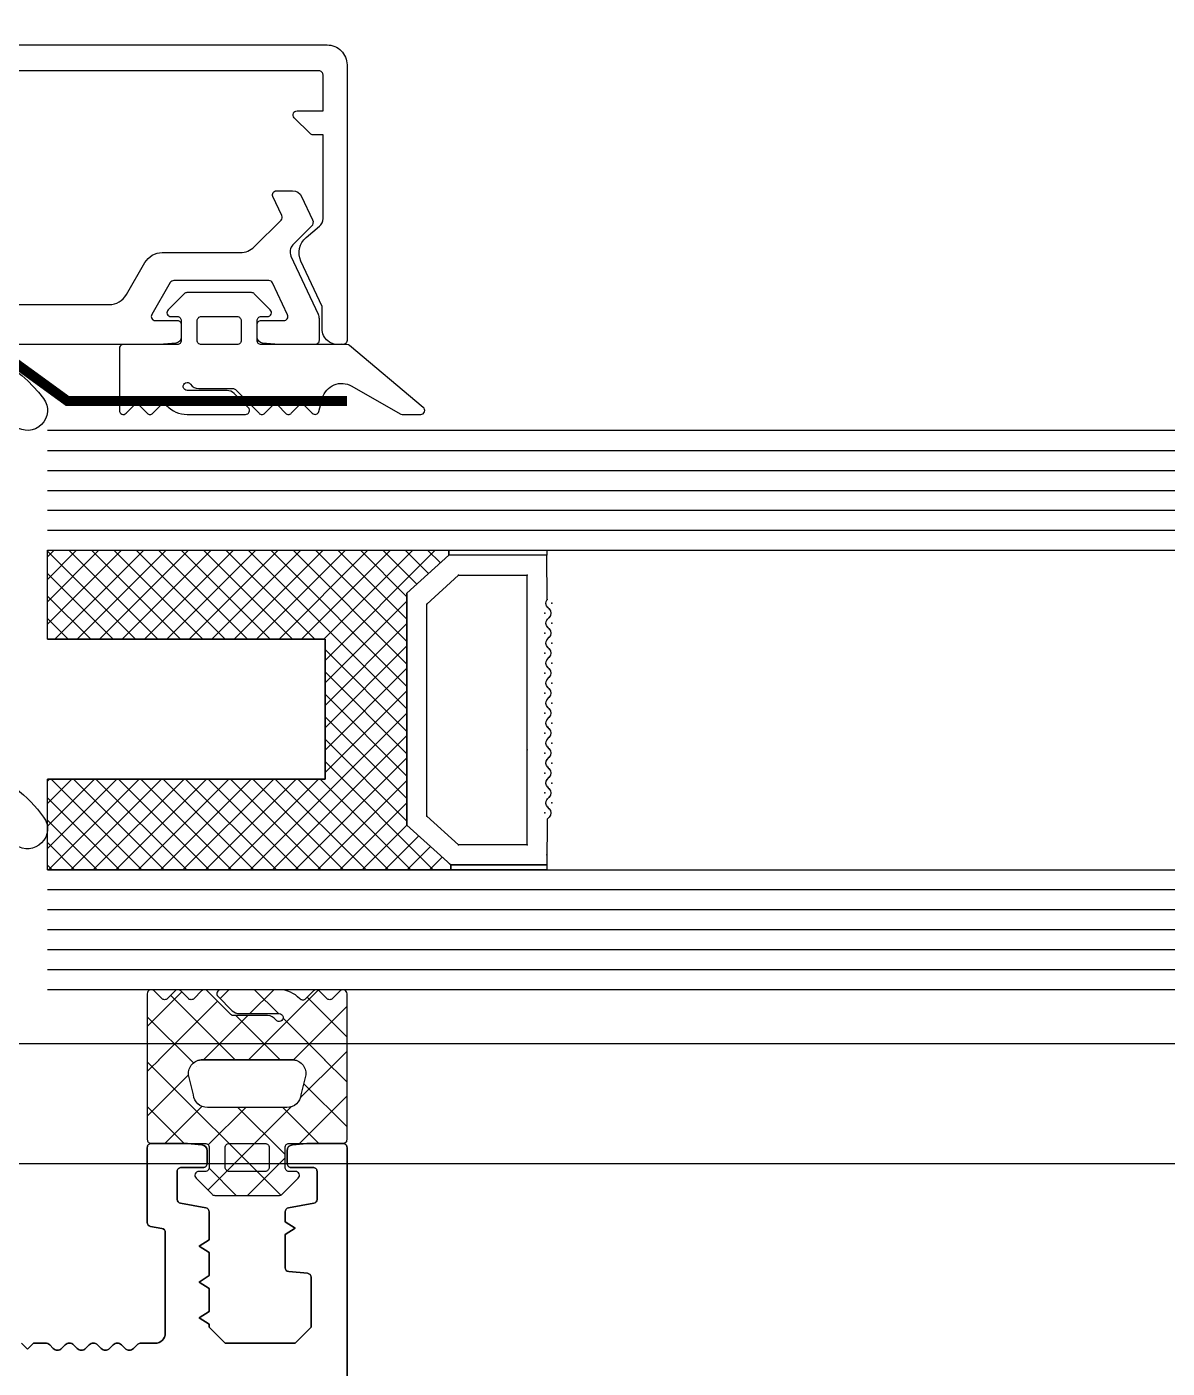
# Model space of a CAD drawing. Header units: inches. Extents: x 21 to 38546, y 13 to 15001.
# Drawn here: x 4703.27 to 4708.98, y 2595.96 to 2602.67 of the extents above; entities that cross this region are included whole.
import ezdxf

# ---------------------------------------------------------------- set-up
doc = ezdxf.new("R2010")
doc.units = ezdxf.units.IN
doc.header["$MEASUREMENT"] = 0
doc.set_wipeout_variables(frame=1)
doc.linetypes.add('HIDDEN', pattern=[9.525, 6.35, -3.175])
for name, color, linetype, lineweight in [('Z_MİM_-KM-GLAZ-1', 8, 'Continuous', 25), ('Z_MİM_-KM-PAINT', 8, 'Continuous', 25), ('Z_MİM_-KM-PATTERN-00', 8, 'Continuous', 25), ('Z_MİM_-KM-PAVEMENT', 8, 'Continuous', 25), ('Z_MİM_-KM-STRS', 8, 'Continuous', 25), ('Z_MİM_-KM-WALL-PLASTER', 8, 'Continuous', 25), ('Z_MİM_00', 8, 'Continuous', 25), ('Z_MİM_78-köpük', 8, 'Continuous', 25), ('Z_MİM_Aksesuar', 8, 'Continuous', 25), ('Z_MİM_ALUMINIUM', 8, 'Continuous', 25), ('Z_MİM_axis-su yalıtım', 8, 'HIDDEN', 25), ('Z_MİM_fitiller_k', 8, 'Continuous', 25), ('Z_MİM_KOLON-0.KAT', 8, 'Continuous', 25), ('Z_MİM_MYM_CAM', 8, 'Continuous', 25), ('Z_MİM_TR', 8, 'Continuous', 25)]:
    doc.layers.add(name, color=color, linetype=linetype, lineweight=lineweight)

# ---------------------------------------------------------------- blocks, each defined once
blk = doc.blocks.new('TRETUVAR')
at = {"layer": 'Z_MİM_-KM-PATTERN-00'}
h = blk.add_hatch(dxfattribs=at)
h.set_pattern_fill('AR-B816', color=256, scale=0.3, angle=90)
h.set_pattern_definition([(90, (21322.77, 490.03), (-60.96, 4e-15), []), (180, (21322.77, 490.03), (-60.96, -60.96), [60.96, -60.96])])
h.paths.add_polyline_path([(22632.7717, 2700.0323), (19252.7715, 2700.0323), (19252.7715, 2750.0322), (19097.7717, 2750.0323), (19097.7717, 2610.0323), (22542.7717, 2610.0323), (22542.7717, 2080.1297), (22697.7717, 2080.1297), (22697.7717, 1460.1297), (22542.7717, 1460.1297), (22542.7717, 980.0317), (21222.7713, 980.0317), (21222.7713, 590.0317), (20152.7722, 590.0317), (20152.7722, 980.0317), (19012.7715, 980.0317), (19012.7747, 1635.0312), (18722.7715, 1635.0312), (18722.7718, 2610.0323), (18807.7717, 2610.0323), (18807.7717, 2750.0323), (18632.7718, 2750.0323), (18632.7715, 1545.0312), (18922.7743, 1545.0312), (18922.7711, 890.0317), (19882.7722, 890.0317), (19882.7722, 665.0172), (20022.7506, 665.0334), (20022.7705, 490.0317), (21322.7713, 490.0317), (21322.7713, 890.0317), (22632.7717, 890.0317), (22632.7717, 1220.1297), (22797.7717, 1220.1297), (22797.7717, 2180.1297), (22632.7717, 2180.1297)])
h.paths.add_polyline_path([(19082.7717, 2750.0323), (18822.7717, 2750.0323), (18822.7717, 2610.0323), (19082.7717, 2610.0323)], flags=16)
at = {"layer": 'Z_MİM_-KM-PAVEMENT'}
blk.add_lwpolyline([(22542.7717, 1460.1297), (22542.7717, 980.0317), (21222.7713, 980.0317), (21222.7713, 590.0317), (20152.7722, 590.0317), (20152.7722, 980.0317), (19012.7715, 980.0317), (19012.7747, 1635.0312), (18722.7715, 1635.0312), (18722.7718, 2610.0323), (22542.7717, 2610.0323), (22542.7717, 2080.1297), (22697.7717, 2080.1297), (22697.7717, 1460.1297)], close=True, dxfattribs=at)
blk = doc.blocks.new('klips detay')
at = {"layer": 'Z_MİM_Aksesuar'}
h = blk.add_hatch(dxfattribs=at)
h.set_pattern_fill('ANSI37', color=256, scale=0.25, angle=-90, style=0)
h.set_pattern_definition([(315, (-4779.5639, 8940.09785), (0.56126601, 0.56126601), []), (45, (-4779.5639, 8940.09785), (-0.56126601, 0.56126601), [])])
h.paths.add_polyline_path([(0, -4.456), (0, 0), (-20.104, 0), (-20.104, -0.25), (-18, -2.145), (-18, -13.767), (-20.202, -15.75), (-20.202, -16), (0, -16), (0, -11.456), (-13.838, -11.456), (-13.9, -11.456), (-13.9, -4.456)])
blk.add_line((-25.002, -16), (-20.202, -16))
at = {"linetype": 'Continuous'}
for p in [(-20.587, -1.249), (-19, -2.692), (-19, -13.308), (-19, -13.308), (-18, -13.767), (-18, -13.767), (-25.002, -15.25), (-25.002, -15.25), (-25.002, -16), (-20.202, -16), (-20.202, -16)]:
    blk.add_point(p, dxfattribs=at)
at = {"layer": 'Z_MİM_Aksesuar'}
for p, q in [((-25.024, -2.469), (-25.001, -0.25)), ((-25.001, -0.25), (-20.104, -0.25)), ((-20.104, -0.25), (-18, -2.145)), ((-20.587, -1.249), (-24.013, -1.249)), ((-24.013, -14.751), (-24.013, -1.249)), ((-19, -2.692), (-20.587, -1.249)), ((-18, -2.145), (-18, -13.767)), ((-18, -13.767), (-18, -2.145)), ((-25.123, -2.939), (-25.048, -2.865)), ((-19, -13.308), (-19, -2.692)), ((-25.024, -3.469), (-25.128, -3.359)), ((-25.123, -3.939), (-25.048, -3.865)), ((-25.024, -4.469), (-25.128, -4.359)), ((-25.024, -5.469), (-25.128, -5.359)), ((-25.123, -4.939), (-25.048, -4.865)), ((-25.123, -5.939), (-25.048, -5.865)), ((-25.123, -5.939), (-25.048, -5.865)), ((-25.024, -6.469), (-25.128, -6.359)), ((-25.024, -6.469), (-25.128, -6.359)), ((-25.024, -7.469), (-25.128, -7.359)), ((-25.024, -7.469), (-25.128, -7.359)), ((-25.123, -6.939), (-25.048, -6.865)), ((-25.123, -6.939), (-25.048, -6.865)), ((-25.123, -7.939), (-25.048, -7.865)), ((-25.024, -8.469), (-25.128, -8.359)), ((-25.024, -9.469), (-25.128, -9.359)), ((-25.123, -8.939), (-25.048, -8.865)), ((-25.123, -9.939), (-25.048, -9.865)), ((-25.024, -10.469), (-25.128, -10.359)), ((-25.024, -11.469), (-25.128, -11.359)), ((-25.123, -10.939), (-25.048, -10.865)), ((-25.123, -11.939), (-25.048, -11.865)), ((-25.024, -12.469), (-25.128, -12.359)), ((-25.024, -13.469), (-25.128, -13.359)), ((-25.123, -12.939), (-25.048, -12.865)), ((-20.588, -14.751), (-19, -13.308)), ((-25.024, -13.469), (-25.002, -15.75)), ((-18, -13.767), (-20.202, -15.75)), ((-20.202, -15.75), (-18, -13.767)), ((-24.013, -14.751), (-20.588, -14.751)), ((-25.002, -15.75), (-20.202, -15.75))]:
    blk.add_line(p, q, dxfattribs=at)
for points in [[(0, -4.456), (0, 0), (-20.104, 0), (-20.104, -0.25), (-18, -2.145), (-18, -13.767), (-20.202, -15.75), (-20.202, -16), (0, -16), (0, -11.456), (-13.838, -11.456), (-13.9, -11.456), (-13.9, -4.456), (0, -4.456)], [(0, -4.456), (-13.9, -4.456), (-13.9, -11.456), (0, -11.456)]]:
    blk.add_lwpolyline(points, dxfattribs=at)
for centre, start, end in [((-25.261, -2.653), 314.96385, 37.83131), ((-24.911, -3.152), 134.96385, 223.53987), ((-24.911, -4.152), 134.96385, 223.53987), ((-25.261, -3.653), 314.96385, 37.83131), ((-25.261, -4.653), 314.96385, 37.83131), ((-24.911, -5.152), 134.96385, 223.53987), ((-24.911, -6.152), 134.96385, 223.53987), ((-24.911, -6.152), 134.96385, 223.53987), ((-25.261, -5.653), 314.96385, 37.83131), ((-25.261, -5.653), 314.96385, 37.83131), ((-25.261, -6.653), 314.96385, 37.83131), ((-25.261, -6.653), 314.96385, 37.83131), ((-24.911, -7.152), 134.96385, 223.53987), ((-24.911, -7.152), 134.96385, 223.53987), ((-24.911, -8.152), 134.96385, 223.53987), ((-25.261, -7.653), 314.96385, 37.83131), ((-25.261, -8.653), 314.96385, 37.83131), ((-24.911, -9.152), 134.96385, 223.53987), ((-24.911, -10.152), 134.96385, 223.53987), ((-25.261, -9.653), 314.96385, 37.83131), ((-25.261, -10.653), 314.96385, 37.83131), ((-24.911, -11.152), 134.96385, 223.53987), ((-24.911, -12.152), 134.96385, 223.53987), ((-25.261, -11.653), 314.96385, 37.83131), ((-25.261, -12.653), 314.96385, 37.83131), ((-24.911, -13.152), 134.96385, 223.53987)]:
    blk.add_arc(centre, 0.3, start, end, dxfattribs=at)
for p in [(-24.013, -1.249), (-25.261, -2.653), (-25.261, -2.653), (-25.024, -2.469), (-25.024, -2.469), (-25.123, -2.939), (-25.123, -2.939), (-25.048, -2.865), (-25.048, -2.865), (-24.911, -3.152), (-24.911, -3.152), (-25.261, -3.653), (-25.261, -3.653), (-25.128, -3.359), (-25.128, -3.359), (-25.123, -3.939), (-25.123, -3.939), (-25.048, -3.865), (-25.048, -3.865), (-25.024, -3.469), (-25.024, -3.469), (-25.261, -4.653), (-25.261, -4.653), (-25.128, -4.359), (-25.128, -4.359), (-25.024, -4.469), (-25.024, -4.469), (-24.911, -4.152), (-24.911, -4.152), (-25.128, -5.359), (-25.128, -5.359), (-25.123, -4.939), (-25.123, -4.939), (-25.048, -4.865), (-25.048, -4.865), (-24.911, -5.152), (-24.911, -5.152), (-24.911, -5.152), (-24.911, -5.152), (-25.261, -5.653), (-25.261, -5.653), (-25.261, -5.653), (-25.261, -5.653), (-25.261, -5.653), (-25.261, -5.653), (-25.261, -5.653), (-25.123, -5.939), (-25.123, -5.939), (-25.123, -5.939), (-25.048, -5.865), (-25.048, -5.865), (-25.048, -5.865), (-25.024, -5.469), (-25.024, -5.469), (-25.024, -5.469), (-25.261, -6.653), (-25.261, -6.653), (-25.261, -6.653), (-25.261, -6.653), (-25.261, -6.653), (-25.261, -6.653), (-25.261, -6.653), (-25.128, -6.359), (-25.128, -6.359), (-25.128, -6.359), (-25.024, -6.469), (-25.024, -6.469), (-25.024, -6.469), (-24.911, -6.152), (-24.911, -6.152), (-24.911, -6.152), (-24.911, -6.152), (-24.911, -6.152), (-24.911, -6.152), (-24.911, -6.152), (-25.128, -7.359), (-25.128, -7.359), (-25.128, -7.359), (-25.123, -6.939), (-25.123, -6.939), (-25.123, -6.939), (-25.048, -6.865), (-25.048, -6.865), (-25.048, -6.865), (-24.911, -7.152), (-24.911, -7.152), (-24.911, -7.152), (-24.911, -7.152), (-24.911, -7.152), (-24.911, -7.152), (-24.911, -7.152), (-25.261, -7.653), (-25.261, -7.653), (-25.261, -7.653), (-25.261, -7.653), (-25.123, -7.939), (-25.123, -7.939), (-25.048, -7.865), (-25.048, -7.865), (-25.024, -7.469), (-25.024, -7.469), (-25.024, -7.469), (-25.261, -8.653), (-25.261, -8.653), (-25.261, -8.653), (-25.261, -8.653), (-25.128, -8.359), (-25.128, -8.359), (-25.024, -8.469), (-25.024, -8.469), (-24.911, -8.152), (-24.911, -8.152), (-24.911, -8.152), (-24.911, -8.152), (-25.128, -9.359), (-25.128, -9.359), (-25.123, -8.939), (-25.123, -8.939), (-25.048, -8.865), (-25.048, -8.865), (-24.911, -9.152), (-24.911, -9.152), (-24.911, -9.152), (-24.911, -9.152), (-25.261, -9.653), (-25.261, -9.653), (-25.123, -9.939), (-25.123, -9.939), (-25.048, -9.865), (-25.048, -9.865), (-25.024, -9.469), (-25.024, -9.469), (-24.013, -10), (-25.261, -10.653), (-25.261, -10.653), (-25.261, -10.653), (-25.261, -10.653), (-25.128, -10.359), (-25.128, -10.359), (-25.024, -10.469), (-25.024, -10.469), (-24.911, -10.152), (-24.911, -10.152), (-24.911, -10.152), (-24.911, -10.152), (-25.128, -11.359), (-25.128, -11.359), (-25.123, -10.939), (-25.123, -10.939), (-25.048, -10.865), (-25.048, -10.865), (-24.911, -11.152), (-24.911, -11.152), (-24.911, -11.152), (-24.911, -11.152), (-24.911, -11.152), (-24.911, -11.152), (-24.911, -11.152), (-24.911, -11.152), (-25.261, -11.653), (-25.261, -11.653), (-25.261, -11.653), (-25.261, -11.653), (-25.123, -11.939), (-25.123, -11.939), (-25.048, -11.865), (-25.048, -11.865), (-25.024, -11.469), (-25.024, -11.469), (-25.261, -12.653), (-25.261, -12.653), (-25.261, -12.653), (-25.261, -12.653), (-25.128, -12.359), (-25.128, -12.359), (-25.024, -12.469), (-25.024, -12.469), (-24.911, -12.152), (-24.911, -12.152), (-24.911, -12.152), (-24.911, -12.152), (-24.911, -12.152), (-24.911, -12.152), (-24.911, -12.152), (-24.911, -12.152), (-25.123, -12.939), (-25.123, -12.939), (-25.048, -12.865), (-25.048, -12.865), (-24.911, -13.152), (-24.911, -13.152), (-24.911, -13.152), (-24.911, -13.152), (-24.013, -14.751), (-20.588, -14.751)]:
    blk.add_point(p, dxfattribs=at)
at = {"layer": 'Z_MİM_ALUMINIUM'}
for p, q in [((-20.104, 0), (-25.001, 0)), ((-25.001, 0), (-25.001, -0.25)), ((-20.104, -0.25), (-20.104, 0)), ((-25.001, -0.25), (-20.104, -0.25)), ((-20.202, -15.75), (-25.002, -15.75)), ((-25.002, -15.75), (-25.002, -16)), ((-20.202, -16), (-20.202, -15.75))]:
    blk.add_line(p, q, dxfattribs=at)
blk = doc.blocks.new('D09056')
at = {"layer": 'Z_MİM_78-köpük'}
blk.add_lwpolyline([(6, -9.143, -0.314914), (6.657, -8.204, 0.149332), (9.81, -5.822, 0.850698), (8.418, -4.422, -0.156616), (5.062, -5.5), (5, -5.5), (5, -5.509), (1.8, -5.509), (1.8, -1.16), (0.625, -0.219, 0.351086), (-0.625, -0.219), (-1.8, -1.16), (-1.8, -5.509), (-5, -5.509), (-5.062, -5.5, -0.156616), (-8.418, -4.422, 0.850698), (-9.81, -5.822, 0.149332), (-6.657, -8.204, -0.314914), (-6, -9.143), (-6, -25.073, -0.555494), (-7.442, -25.97, -0.047351), (-8.397, -25.381, 0.866334), (-9.803, -26.775, 0.237484), (-4.371, -29.509), (4.371, -29.509, 0.237484), (9.803, -26.775, 0.866334), (8.397, -25.381, -0.047351), (7.442, -25.97, -0.555494), (6, -25.073)], format="xyb", close=True, dxfattribs=at)
blk = doc.blocks.new('*U181')
at = {"layer": 'Z_MİM_MYM_CAM'}
blk.add_line((1522.632, 0), (-387.237, 0), dxfattribs=at)
for points in [[(1522.632, 0), (-387.237, 0)], [(1522.632, 0), (-387.237, 0)], [(-387.237, -1), (1522.632, -1)], [(-387.237, -2), (1522.632, -2)], [(-387.237, -3), (1522.632, -3)], [(-387.237, -4), (1522.632, -4)], [(-387.237, -5), (1522.632, -5)], [(-387.237, -6), (1522.632, -6)], [(-387.237, -22), (1522.632, -22)], [(-387.237, -22), (1522.632, -22)], [(1522.632, -23), (-387.237, -23)], [(1522.632, -24), (-387.237, -24)], [(1522.632, -25), (-387.237, -25)], [(1522.632, -26), (-387.237, -26)], [(1522.632, -27), (-387.237, -27)], [(1522.632, -28), (-387.237, -28)], [(1522.632, -28), (-387.237, -28)]]:
    blk.add_lwpolyline(points, dxfattribs=at)
blk = doc.blocks.new('-KM-AL3 420_900')
at = {"layer": 'Z_MİM_ALUMINIUM'}
for points in [[(3097.6058, 2315.2308), (3102.4058, 2315.2308, -0.414214), (3102.5058, 2315.1308), (3102.5058, 2313.7508, -0.544797), (3102.4776, 2313.7325, -0.47748), (3102.3808, 2313.8108), (3102.3808, 2313.9219), (3102.2752, 2314.1484, -0.339454), (3102.3015, 2314.2672), (3102.368, 2314.323, 0.221695), (3102.3858, 2314.3613), (3102.3858, 2314.7808), (3102.3358, 2314.7808, -0.198912), (3102.3217, 2314.7866), (3102.2417, 2314.8666, -0.668179), (3102.2558, 2314.9008), (3102.3858, 2314.9008), (3102.3858, 2315.0808, 0.414214), (3102.3658, 2315.1008), (3097.6458, 2315.1008, 0.414214)], [(3100.5997, 2313.931), (3101.3149, 2313.931, 0.267949), (3101.4015, 2313.981), (3101.4939, 2314.141, -0.267949), (3101.5805, 2314.191), (3101.971, 2314.191, 0.198912), (3102.0417, 2314.2203), (3102.1757, 2314.3543, 0.315299), (3102.1797, 2314.3769), (3102.1351, 2314.4726, -0.548619), (3102.1532, 2314.501), (3102.2334, 2314.501, -0.291473), (3102.2787, 2314.4722), (3102.333, 2314.3557, -0.315299), (3102.327, 2314.3218), (3102.2352, 2314.23, 0.315299), (3102.2253, 2314.1735), (3102.3611, 2313.8822, -0.109518), (3102.3658, 2313.861), (3102.3658, 2313.751, -0.414214), (3102.3458, 2313.731), (3102.1658, 2313.731, -0.02182), (3102.1641, 2313.7311), (3102.0832, 2313.7382, -0.388879), (3102.0558, 2313.7681), (3102.0558, 2313.831, -0.414214), (3102.0758, 2313.851), (3102.1898, 2313.851, 0.548619), (3102.2079, 2313.8795), (3102.1333, 2314.0395, 0.291473), (3102.1152, 2314.051), (3101.6382, 2314.051, 0.267949), (3101.6209, 2314.041), (3101.5285, 2313.881, 0.57735), (3101.5458, 2313.851), (3101.6558, 2313.851, -0.414214), (3101.6758, 2313.831), (3101.6758, 2313.7681, -0.388879), (3101.6484, 2313.7382), (3101.5676, 2313.7311, -0.02182), (3101.5658, 2313.731), (3100.2258, 2313.731, -0.57735)]]:
    blk.add_lwpolyline(points, format="xyb", dxfattribs=at)
at = {"layer": 'Z_MİM_axis-su yalıtım', "ltscale": 25, "const_width": 0.05}
blk.add_lwpolyline([(3097.5054, 2313.4482), (3098.9058, 2313.4482), (3099.2754, 2313.7168), (3099.8433, 2313.7168), (3099.9434, 2313.6368, 0.350813), (3100.0683, 2313.6368), (3100.1683, 2313.7168), (3100.7362, 2313.7168), (3101.1058, 2313.4482), (3102.5063, 2313.4482)], format="xyb", dxfattribs=at)
at = {"layer": 'Z_MİM_fitiller_k', "linetype": 'Continuous', "flags": 128}
for points in [[(3102.383, 2313.4623, -0.493145), (3102.5296, 2313.523), (3102.7713, 2313.3834, 0.131652), (3102.7813, 2313.3808), (3102.8752, 2313.3808, 0.700208), (3102.888, 2313.4161), (3102.5186, 2313.7261, 0.176327), (3102.5057, 2313.7308), (3102.0758, 2313.7308, -0.414214), (3102.0558, 2313.7508), (3102.0558, 2313.8508, -0.414214), (3102.0758, 2313.8708), (3102.1075, 2313.8708, 0.668179), (3102.1217, 2313.9049), (3102.0417, 2313.9849, 0.198912), (3102.0275, 2313.9908), (3101.7041, 2313.9908, 0.198912), (3101.69, 2313.9849), (3101.61, 2313.9049, 0.668179), (3101.6241, 2313.8708), (3101.6558, 2313.8708, -0.414214), (3101.6758, 2313.8508), (3101.6758, 2313.7508, -0.414214), (3101.6558, 2313.7308), (3101.3858, 2313.7308, 0.414214), (3101.3658, 2313.7108), (3101.3658, 2313.4008, 0.668179), (3101.4, 2313.3866), (3101.4383, 2313.4249, -0.414214), (3101.4665, 2313.4249), (3101.5048, 2313.3866, 0.414214), (3101.5331, 2313.3866), (3101.5735, 2313.427, -0.427607), (3101.6024, 2313.4264, 0.210768), (3101.7058, 2313.3808), (3101.9975, 2313.3808, 0.668179), (3102.0117, 2313.4149), (3101.9405, 2313.4861, 0.198912), (3101.9051, 2313.5008), (3101.7058, 2313.5008, -1.650385), (3101.7222, 2313.5322, 0.245393), (3101.7633, 2313.5108), (3101.933, 2313.5108, -0.198912), (3101.9471, 2313.5049), (3102.0654, 2313.3866, 0.414214), (3102.0937, 2313.3866), (3102.132, 2313.4249, -0.414214), (3102.1603, 2313.4249), (3102.1985, 2313.3866, 0.414214), (3102.2268, 2313.3866), (3102.2651, 2313.4249, -0.414214), (3102.2934, 2313.4249), (3102.3317, 2313.3866, 0.57735), (3102.3651, 2313.3956)], [(3101.7558, 2313.8508, -0.414214), (3101.7758, 2313.8708), (3101.9558, 2313.8708, -0.414214), (3101.9758, 2313.8508), (3101.9758, 2313.7508, -0.414214), (3101.9558, 2313.7308), (3101.7758, 2313.7308, -0.414214), (3101.7558, 2313.7508)]]:
    blk.add_lwpolyline(points, format="xyb", close=True, dxfattribs=at)
at = {"xscale": -0.1, "yscale": 0.1, "zscale": 0.1}
blk.add_blockref('klips detay', (3101.0058, 2312.7008), dxfattribs=at)
at = {"layer": 'Z_MİM_KOLON-0.KAT', "xscale": 0.1, "yscale": 0.1, "zscale": 0.1}
blk.add_blockref('*U181', (3139.7295, 2313.3008), dxfattribs=at)
at = {"layer": 'Z_MİM_TR', "xscale": -0.1, "yscale": 0.1, "zscale": 0.1, "rotation": 180}
blk.add_blockref('D09056', (3100.0058, 2310.7828), dxfattribs=at)
blk.add_wipeout([(3094.3862, 2310.1483), (3094.3862, 2269.7308), (3684.3862, 2269.7308), (3684.3862, 2310.1483)]).dxf.layer = 'Z_MİM_-KM-GLAZ-1'
at = {"layer": 'Z_MİM_fitiller_k'}
h = blk.add_hatch(dxfattribs=at)
h.set_pattern_fill('ANSI37', color=256, scale=0.05, angle=180)
h.set_pattern_definition([(225, (147331.02293, 68286.2457), (0.11225320151, -0.11225320151), []), (315, (147331.02293, 68286.2457), (0.11225320151, 0.11225320151), [])])
edge = h.paths.add_edge_path()
edge.add_line((3101.5058, 2310.4808), (3101.5058, 2309.7508))
edge.add_arc((3101.5258, 2309.7508), 0.02, 180, 270)
edge.add_line((3101.5258, 2309.7308), (3101.7958, 2309.7308))
edge.add_arc((3101.7958, 2309.7108), 0.02, 0, 90, ccw=False)
edge.add_line((3101.8158, 2309.7108), (3101.8158, 2309.6108))
edge.add_arc((3101.7958, 2309.6108), 0.02, 270, 360, ccw=False)
edge.add_line((3101.7958, 2309.5908), (3101.7641, 2309.5908))
edge.add_arc((3101.7641, 2309.5708), 0.02, 90, 225)
edge.add_line((3101.75, 2309.5566), (3101.83, 2309.4766))
edge.add_arc((3101.8441, 2309.4908), 0.02, 225, 270)
edge.add_line((3101.8441, 2309.4708), (3102.1675, 2309.4708))
edge.add_arc((3102.1675, 2309.4908), 0.02, 270, 315)
edge.add_line((3102.1817, 2309.4766), (3102.2617, 2309.5566))
edge.add_arc((3102.2475, 2309.5708), 0.02, 315, 450)
edge.add_line((3102.2475, 2309.5908), (3102.2158, 2309.5908))
edge.add_arc((3102.2158, 2309.6108), 0.02, 180, 270, ccw=False)
edge.add_line((3102.1958, 2309.6108), (3102.1958, 2309.7108))
edge.add_arc((3102.2158, 2309.7108), 0.02, 90, 180, ccw=False)
edge.add_line((3102.2158, 2309.7308), (3102.4858, 2309.7308))
edge.add_arc((3102.4858, 2309.7508), 0.02, 270, 360)
edge.add_line((3102.5058, 2309.7508), (3102.5058, 2310.4808))
edge.add_arc((3102.4858, 2310.4808), 0.02, 0, 135)
edge.add_line((3102.4717, 2310.4949), (3102.4334, 2310.4566))
edge.add_arc((3102.4193, 2310.4708), 0.02, 225, 315, ccw=False)
edge.add_line((3102.4051, 2310.4566), (3102.3668, 2310.4949))
edge.add_arc((3102.3527, 2310.4808), 0.02, 45, 135)
edge.add_line((3102.3385, 2310.4949), (3102.2981, 2310.4545))
edge.add_arc((3102.284, 2310.4686), 0.02, 222.39242, 315, ccw=False)
edge.add_arc((3102.1658, 2310.3608), 0.14, 42.39242, 90)
edge.add_line((3102.1658, 2310.5008), (3101.8741, 2310.5008))
edge.add_arc((3101.8741, 2310.4808), 0.02, 90, 225)
edge.add_line((3101.86, 2310.4666), (3101.9312, 2310.3954))
edge.add_arc((3101.9665, 2310.4308), 0.05, 225, 270)
edge.add_line((3101.9665, 2310.3808), (3102.1658, 2310.3808))
edge.add_arc((3102.1658, 2310.3608), 0.02, -145.1501, 90, ccw=False)
edge.add_arc((3102.1084, 2310.3208), 0.05, 34.8499, 90)
edge.add_line((3102.1084, 2310.3708), (3101.9387, 2310.3708))
edge.add_arc((3101.9387, 2310.3908), 0.02, 225, 270, ccw=False)
edge.add_line((3101.9245, 2310.3766), (3101.8062, 2310.4949))
edge.add_arc((3101.7921, 2310.4808), 0.02, 45, 135)
edge.add_line((3101.778, 2310.4949), (3101.7397, 2310.4566))
edge.add_arc((3101.7255, 2310.4708), 0.02, 225, 315, ccw=False)
edge.add_line((3101.7114, 2310.4566), (3101.6731, 2310.4949))
edge.add_arc((3101.659, 2310.4808), 0.02, 45, 135)
edge.add_line((3101.6448, 2310.4949), (3101.6065, 2310.4566))
edge.add_arc((3101.5924, 2310.4708), 0.02, 225, 315, ccw=False)
edge.add_line((3101.5783, 2310.4566), (3101.54, 2310.4949))
edge.add_arc((3101.5258, 2310.4808), 0.02, 45, 180)
edge = h.paths.add_edge_path(flags=16)
edge.add_line((3102.2992, 2310.0747), (3102.2747, 2309.9747))
edge.add_arc((3102.2049, 2309.9808), 0.07, 270, 355, ccw=False)
edge.add_line((3102.2049, 2309.9108), (3101.8067, 2309.9108))
edge.add_arc((3101.8067, 2309.9808), 0.07, 185, 270, ccw=False)
edge.add_line((3101.737, 2309.9747), (3101.7125, 2310.0747))
edge.add_arc((3101.7822, 2310.0808), 0.07, 90, 185, ccw=False)
edge.add_line((3101.7822, 2310.1508), (3102.2294, 2310.1508))
edge.add_arc((3102.2294, 2310.0808), 0.07, -5, 90, ccw=False)
at = {"layer": 'Z_MİM_ALUMINIUM'}
blk.add_line((3100.0058, 2309.6308), (3678.7666, 2309.6308), dxfattribs=at)
at = {"layer": 'Z_MİM_ALUMINIUM', "linetype": 'ByBlock'}
for points in [[(3102.5058, 2297.8508), (3102.5058, 2309.7108, 0.414214), (3102.4858, 2309.7308), (3102.3058, 2309.7308, 0.02182), (3102.3041, 2309.7307), (3102.2332, 2309.7245, 0.388879), (3102.2058, 2309.6946), (3102.2058, 2309.6308, 0.414214), (3102.2258, 2309.6108), (3102.3358, 2309.6108, -0.414214), (3102.3558, 2309.5908), (3102.3558, 2309.4508, -0.36397), (3102.3393, 2309.4311), (3102.2124, 2309.4087, 0.36397), (3102.1958, 2309.389), (3102.1958, 2309.339), (3102.2458, 2309.3071), (3102.1958, 2309.2753), (3102.1958, 2309.109, 0.388879), (3102.2141, 2309.0891), (3102.3076, 2309.0809, -0.388879), (3102.3258, 2309.061), (3102.3258, 2308.8108), (3102.2458, 2308.7308), (3101.8958, 2308.7308), (3101.8158, 2308.8108), (3101.8158, 2308.8253), (3101.7658, 2308.8571), (3101.8158, 2308.889), (3101.8158, 2309.0053), (3101.7658, 2309.0371), (3101.8158, 2309.069), (3101.8158, 2309.1853), (3101.7658, 2309.2171), (3101.8158, 2309.249), (3101.8158, 2309.389, 0.36397), (3101.7993, 2309.4087), (3101.6724, 2309.4311, -0.36397), (3101.6558, 2309.4508), (3101.6558, 2309.5908, -0.414214), (3101.6758, 2309.6108), (3101.7858, 2309.6108, 0.414214), (3101.8058, 2309.6308), (3101.8058, 2309.6946, 0.388879), (3101.7784, 2309.7245), (3101.7076, 2309.7307, 0.02182), (3101.7058, 2309.7308), (3101.5258, 2309.7308, 0.414214), (3101.5058, 2309.7108), (3101.5058, 2309.3351, 0.36397), (3101.5224, 2309.3154), (3101.5793, 2309.3053, -0.36397), (3101.5958, 2309.2856), (3101.5958, 2308.7808, -0.414214), (3101.5458, 2308.7308), (3101.4758, 2308.7308, 0.198912), (3101.4546, 2308.722), (3101.437, 2308.7044, -0.414214), (3101.3946, 2308.7044), (3101.377, 2308.722, 0.414214), (3101.3346, 2308.722), (3101.317, 2308.7044, -0.414214), (3101.2746, 2308.7044), (3101.257, 2308.722, 0.414214), (3101.2146, 2308.722), (3101.197, 2308.7044, -0.414214), (3101.1546, 2308.7044), (3101.137, 2308.722, 0.414214), (3101.0946, 2308.722), (3101.077, 2308.7044, -0.414214), (3101.0346, 2308.7044), (3101.017, 2308.722, 0.198912), (3100.9958, 2308.7308), (3100.9358, 2308.7308), (3100.9058, 2308.7008), (3100.8758, 2308.7308)], [(3100.8758, 2308.7308), (3100.9058, 2308.7008), (3100.9358, 2308.7308), (3100.9958, 2308.7308, -0.198912), (3101.017, 2308.722), (3101.0346, 2308.7044, 0.414214), (3101.077, 2308.7044), (3101.0946, 2308.722, -0.414214), (3101.137, 2308.722), (3101.1546, 2308.7044, 0.414214), (3101.197, 2308.7044), (3101.2146, 2308.722, -0.414214), (3101.257, 2308.722), (3101.2746, 2308.7044, 0.414214), (3101.317, 2308.7044), (3101.3346, 2308.722, -0.414214), (3101.377, 2308.722), (3101.3946, 2308.7044, 0.414214), (3101.437, 2308.7044), (3101.4546, 2308.722, -0.198912), (3101.4758, 2308.7308), (3101.5458, 2308.7308, 0.414214), (3101.5958, 2308.7808), (3101.5958, 2309.2856, 0.36397), (3101.5793, 2309.3053), (3101.5224, 2309.3154, -0.36397), (3101.5058, 2309.3351), (3101.5058, 2309.7108, -0.414214), (3101.5258, 2309.7308), (3101.7058, 2309.7308, -0.02182), (3101.7076, 2309.7307), (3101.7784, 2309.7245, -0.388879), (3101.8058, 2309.6946), (3101.8058, 2309.6308, -0.414214), (3101.7858, 2309.6108), (3101.6758, 2309.6108, 0.414214), (3101.6558, 2309.5908), (3101.6558, 2309.4508, 0.36397), (3101.6724, 2309.4311), (3101.7993, 2309.4087, -0.36397), (3101.8158, 2309.389), (3101.8158, 2309.249), (3101.7658, 2309.2171), (3101.8158, 2309.1853), (3101.8158, 2309.069), (3101.7658, 2309.0371), (3101.8158, 2309.0053), (3101.8158, 2308.889), (3101.7658, 2308.8571), (3101.8158, 2308.8253), (3101.8158, 2308.8108), (3101.8958, 2308.7308), (3102.2458, 2308.7308), (3102.3258, 2308.8108), (3102.3258, 2309.061, 0.388879), (3102.3076, 2309.0809), (3102.2141, 2309.0891, -0.388879), (3102.1958, 2309.109), (3102.1958, 2309.2753), (3102.2458, 2309.3071), (3102.1958, 2309.339), (3102.1958, 2309.389, -0.36397), (3102.2124, 2309.4087), (3102.3393, 2309.4311, 0.36397), (3102.3558, 2309.4508), (3102.3558, 2309.5908, 0.414214), (3102.3358, 2309.6108), (3102.2258, 2309.6108, -0.414214), (3102.2058, 2309.6308), (3102.2058, 2309.6946, -0.388879), (3102.2332, 2309.7245), (3102.3041, 2309.7307, -0.02182), (3102.3058, 2309.7308), (3102.4858, 2309.7308, -0.414214), (3102.5058, 2309.7108), (3102.5058, 2297.8508, -0.414214)]]:
    blk.add_lwpolyline(points, format="xyb", dxfattribs=at)
at = {"layer": 'Z_MİM_fitiller_k', "linetype": 'Continuous', "flags": 128}
for points in [[(3101.5058, 2310.4808), (3101.5058, 2309.7508, 0.414214), (3101.5258, 2309.7308), (3101.7958, 2309.7308, -0.414214), (3101.8158, 2309.7108), (3101.8158, 2309.6108, -0.414214), (3101.7958, 2309.5908), (3101.7641, 2309.5908, 0.668179), (3101.75, 2309.5566), (3101.83, 2309.4766, 0.198912), (3101.8441, 2309.4708), (3102.1675, 2309.4708, 0.198912), (3102.1817, 2309.4766), (3102.2617, 2309.5566, 0.668179), (3102.2475, 2309.5908), (3102.2158, 2309.5908, -0.414214), (3102.1958, 2309.6108), (3102.1958, 2309.7108, -0.414214), (3102.2158, 2309.7308), (3102.4858, 2309.7308, 0.414214), (3102.5058, 2309.7508), (3102.5058, 2310.4808, 0.668179), (3102.4717, 2310.4949), (3102.4334, 2310.4566, -0.414214), (3102.4051, 2310.4566), (3102.3668, 2310.4949, 0.414214), (3102.3385, 2310.4949), (3102.2981, 2310.4545, -0.427607), (3102.2692, 2310.4552, 0.210768), (3102.1658, 2310.5008), (3101.8741, 2310.5008, 0.668179), (3101.86, 2310.4666), (3101.9312, 2310.3954, 0.198912), (3101.9665, 2310.3808), (3102.1658, 2310.3808, -1.650385), (3102.1494, 2310.3493, 0.245393), (3102.1084, 2310.3708), (3101.9387, 2310.3708, -0.198912), (3101.9245, 2310.3766), (3101.8062, 2310.4949, 0.414214), (3101.778, 2310.4949), (3101.7397, 2310.4566, -0.414214), (3101.7114, 2310.4566), (3101.6731, 2310.4949, 0.414214), (3101.6448, 2310.4949), (3101.6065, 2310.4566, -0.414214), (3101.5783, 2310.4566), (3101.54, 2310.4949, 0.668179)], [(3102.2992, 2310.0747), (3102.2747, 2309.9747, -0.388879), (3102.2049, 2309.9108), (3101.8067, 2309.9108, -0.388879), (3101.737, 2309.9747), (3101.7125, 2310.0747, -0.440011), (3101.7822, 2310.1508), (3102.2294, 2310.1508, -0.440011)], [(3102.1158, 2309.6108, -0.414214), (3102.0958, 2309.5908), (3101.9158, 2309.5908, -0.414214), (3101.8958, 2309.6108), (3101.8958, 2309.7108, -0.414214), (3101.9158, 2309.7308), (3102.0958, 2309.7308, -0.414214), (3102.1158, 2309.7108)]]:
    blk.add_lwpolyline(points, format="xyb", close=True, dxfattribs=at)

msp = doc.modelspace()

# ---------------------------------------------------------------- linework, layer by layer
at = {"layer": 'Z_MİM_-KM-PAINT'}
msp.add_lwpolyline([(4657.2571, 1293.0577), (4657.2571, 966.5831), (3316.2576, 966.5831), (3316.2576, 1621.5832), (3026.2581, 1621.5834), (3026.2581, 2597.5843), (6847.2581, 2597.5843), (6847.2581, 966.5831), (5326.257, 966.5831), (5326.257, 1293.0577)], dxfattribs=at)
at = {"layer": 'Z_MİM_-KM-WALL-PLASTER'}
msp.add_lwpolyline([(4656.7571, 1293.0577), (4656.7571, 967.0831), (3316.7576, 967.0831), (3316.7576, 1622.0832), (3026.7581, 1622.0834), (3026.7581, 2597.0843), (6846.7581, 2597.0843), (6846.7581, 967.0831), (5326.757, 967.0831), (5326.757, 1293.0577)], dxfattribs=at)

# ---------------------------------------------------------------- block references
at = {"layer": 'Z_MİM_-KM-STRS'}
msp.add_blockref('TRETUVAR', (-15696.014, -12.9486), dxfattribs=at)

# ---------------------------------------------------------------- next in the draw order: block references
at = {"layer": 'Z_MİM_00'}
msp.add_blockref('-KM-AL3 420_900', (1602.3711, 287.3523), dxfattribs=at)

doc.saveas('drawing.dxf')
